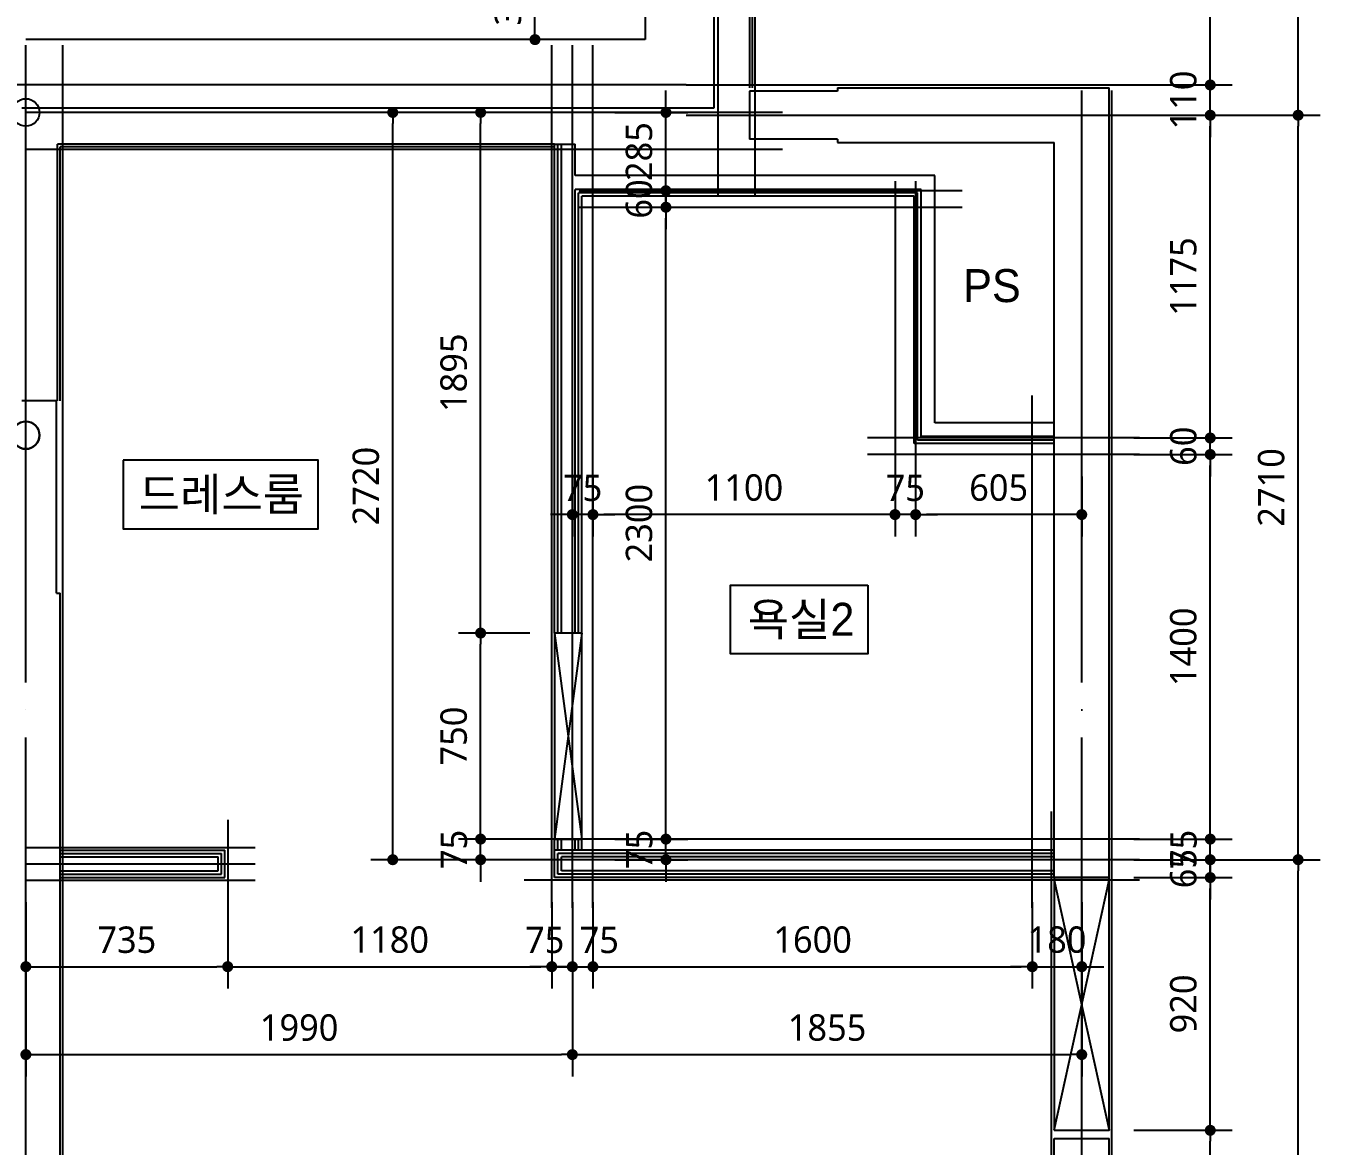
# Model space of a CAD drawing. Header units: millimetres. Extents: x 0 to 92204, y -190080 to 23760.
# Drawn here: x 10880 to 15593, y -15320 to -11242 of the extents above; entities that cross this region are included whole.
import ezdxf
from ezdxf.enums import TextEntityAlignment as Align
from ezdxf.xclip import XClip

# ---------------------------------------------------------------- set-up
doc = ezdxf.new("R2010")
doc.units = ezdxf.units.MM
doc.header["$LTSCALE"] = 100
doc.header["$XCLIPFRAME"] = 0
doc.linetypes.add('AUDIT_D_220706163347-0', pattern=[0])
doc.linetypes.add('CEN', pattern=[62, 60, -1, 0, -1])
doc.layers.get('defpoints').update_dxf_attribs({"color": 139})
for name, color, linetype in [('AA-XXXX-DIMS', 7, 'Continuous'), ('CEN_CON', 1, 'CEN'), ('CEN_WALL', 12, 'CEN'), ('CONC', 2, 'Continuous'), ('DIM', 7, 'AUDIT_D_220706163347-0'), ('MC', 135, 'Continuous'), ('ROM', 7, 'AUDIT_D_220706163347-0'), ('WAL_DRY', 7, 'Continuous'), ('실명', 3, 'AUDIT_D_220706163347-0'), ('실명박스', 7, 'AUDIT_D_220706163347-0'), ('창호-open', 4, 'Continuous')]:
    doc.layers.add(name, color=color, linetype=linetype)
doc.layers.add('AA-XXXX-MC', color=153, linetype='AUDIT_D_220706163347-0', plot=False)
doc.layers.add('Defpoint', color=135, linetype='Continuous', plot=False)
doc.styles.add('HAUD01', font='Dotum.ttf')
doc.styles.add('맑은 고딕', font='malgun.ttf')
doc.dimstyles.new('NDIM40-in', dxfattribs={"dimscale": 40, "dimtxt": 2.4, "dimasz": 1, "dimexe": 2, "dimexo": 2, "dimgap": 1.2, "dimtad": 1, "dimdec": 0, "dimrnd": 0.25, "dimzin": 0, "dimdsep": 46, "dimtxsty": '맑은 고딕', "dimblk": 'DOT', "dimcen": 5, "dimclrd": 256, "dimclre": 256, "dimclrt": 3, "dimadec": 0, "dimazin": 0, "dimtfac": 1, "dimtdec": 0, "dimtix": 1, "dimtmove": 2, "dimatfit": 1, "dimldrblk": 'DIMDOT', "dimfxl": 0, "dimtolj": 1, "dimtzin": 0, "dimarcsym": 0})

# ---------------------------------------------------------------- blocks, each defined once
blk = doc.blocks.new('U-76B(기본)', base_point=(218292.1, 9215.4))
at = {"layer": 'CEN_CON'}
for p, q in [((203612.1, 19750.4), (212132.1, 19750.4)), ((211887.1, 16995.4), (211887.1, 19750.4)), ((211877.1, 17345.4), (211877.1, 15695.4)), ((216802.1, 17230.4), (211582.1, 17230.4)), ((203612.1, 15905.4), (211967.1, 15905.4))]:
    blk.add_line(p, q, dxfattribs=at)
at = {"layer": 'CEN_WALL'}
for p, q in [((209152.1, 19750.4), (209152.1, 18915.4)), ((209167.1, 15695.4), (209167.1, 17935.4)), ((208992.1, 17760.4), (212132.1, 17760.4)), ((211602.1, 16340.4), (211602.1, 17735.4)), ((210702.1, 15695.4), (210702.1, 16685.4)), ((211637.1, 16510.4), (210542.1, 16510.4))]:
    blk.add_line(p, q, dxfattribs=at)
at = {"layer": 'CONC'}
for p, q in [((210837.1, 19638.4), (210837.1, 19765.4)), ((211902.1, 17245.4), (211902.1, 19765.4)), ((212152.1, 17495.4), (212152.1, 19750.4)), ((205602.1, 19625.4), (210137.1, 19625.4)), ((210137.1, 19638.4), (210837.1, 19638.4)), ((210137.1, 19638.4), (210137.1, 19625.4)), ((212467.1, 17495.4), (212152.1, 17495.4)), ((212327.1, 17245.4), (211902.1, 17245.4)), ((211790.1, 16795.4), (211790.1, 17115.4)), ((211964.1, 17115.4), (211790.1, 17115.4)), ((211964.1, 16795.4), (211964.1, 17115.4)), ((211777.1, 16795.4), (211777.1, 16005.4)), ((211790.1, 16795.4), (211777.1, 16795.4)), ((211977.1, 16795.4), (211964.1, 16795.4)), ((211977.1, 16795.4), (211977.1, 15805.4)), ((206327.1, 16005.4), (208152.1, 16005.4)), ((208152.1, 16005.4), (208152.1, 15805.4)), ((209102.1, 16005.4), (211777.1, 16005.4)), ((209102.1, 16005.4), (209102.1, 15805.4)), ((206327.1, 15805.4), (208152.1, 15805.4)), ((209102.1, 15805.4), (211977.1, 15805.4))]:
    blk.add_line(p, q, dxfattribs=at)
at = {"layer": 'Defpoint'}
blk.add_circle((211887.1, 19750.4), 50, dxfattribs=at)
at = {"layer": 'MC'}
for p, q in [((209092.1, 19750.4), (209092.1, 18915.4)), ((209212.1, 19750.4), (209212.1, 18915.4)), ((211752.1, 16995.4), (211752.1, 19750.4)), ((203612.1, 19615.4), (212132.1, 19615.4)), ((209312.1, 19015.4), (208992.1, 19015.4)), ((209092.1, 15695.4), (209092.1, 17935.4)), ((209242.1, 15695.4), (209242.1, 17935.4)), ((208992.1, 17835.4), (212132.1, 17835.4)), ((211542.1, 17735.4), (211542.1, 16340.4)), ((208992.1, 17685.4), (212132.1, 17685.4)), ((211987.1, 17345.4), (211987.1, 15695.4)), ((216792.1, 17095.4), (211582.1, 17095.4)), ((210642.1, 15695.4), (210642.1, 16685.4)), ((211637.1, 16585.4), (210542.1, 16585.4)), ((208992.1, 16085.4), (210857.1, 16085.4)), ((203612.1, 16015.4), (209342.1, 16015.4)), ((203612.1, 15795.4), (211967.1, 15795.4))]:
    blk.add_line(p, q, dxfattribs=at)
at = {"layer": 'WAL_DRY'}
for p, q in [((209102.1, 19625.4), (209102.1, 19025.4)), ((209114.6, 19625.4), (209114.6, 19037.9)), ((209127.1, 19625.4), (209127.1, 19050.4)), ((209177.1, 19625.4), (209177.1, 19050.4)), ((209189.6, 19625.4), (209189.6, 19037.9)), ((209202.1, 19625.4), (209202.1, 19025.4)), ((210837.1, 19635.4), (211772.1, 19635.4)), ((210837.1, 19625.4), (211762.1, 19625.4)), ((211762.1, 17825.4), (211762.1, 19625.4)), ((211772.1, 17825.4), (211772.1, 19635.4)), ((209127.1, 19050.4), (209177.1, 19050.4)), ((209102.1, 19025.4), (209202.1, 19025.4)), ((209114.6, 19037.9), (209189.6, 19037.9)), ((209102.1, 16005.4), (209102.1, 17825.4)), ((209102.1, 17825.4), (209202.1, 17825.4)), ((209202.1, 16005.4), (209202.1, 17825.4)), ((209202.1, 17825.4), (209242.1, 17825.4)), ((209992.1, 17825.4), (211772.1, 17825.4)), ((211772.1, 17825.4), (211772.1, 17750.4)), ((209114.6, 16005.4), (209114.6, 17812.9)), ((209114.6, 17812.9), (209189.6, 17812.9)), ((209127.1, 16005.4), (209127.1, 17800.4)), ((209127.1, 17800.4), (209177.1, 17800.4)), ((209177.1, 16005.4), (209177.1, 17800.4)), ((209189.6, 16005.4), (209189.6, 17812.9)), ((209202.1, 17812.9), (209242.1, 17812.9)), ((209202.1, 17800.4), (209242.1, 17800.4)), ((209992.1, 17812.9), (211772.1, 17812.9)), ((209992.1, 17800.4), (211772.1, 17800.4)), ((209202.1, 17750.4), (209242.1, 17750.4)), ((209202.1, 17737.9), (209242.1, 17737.9)), ((209202.1, 17725.4), (209242.1, 17725.4)), ((209992.1, 17750.4), (211607.1, 17750.4)), ((209992.1, 17737.9), (211594.6, 17737.9)), ((209992.1, 17725.4), (211582.1, 17725.4)), ((211582.1, 16515.4), (211582.1, 17725.4)), ((211594.6, 16502.9), (211594.6, 17737.9)), ((211607.1, 16490.4), (211607.1, 17750.4)), ((211657.1, 17750.4), (211772.1, 17750.4)), ((211657.1, 16440.4), (211657.1, 17750.4)), ((212457.1, 17115.4), (211977.1, 17115.4)), ((212467.1, 17105.4), (211977.1, 17105.4)), ((210682.1, 16515.4), (211582.1, 16515.4)), ((210682.1, 16005.4), (210682.1, 16515.4)), ((210694.6, 16502.9), (211594.6, 16502.9)), ((210694.6, 16005.4), (210694.6, 16502.9)), ((210707.1, 16490.4), (211607.1, 16490.4)), ((210707.1, 16005.4), (210707.1, 16490.4)), ((210757.1, 16440.4), (211657.1, 16440.4)), ((210757.1, 16005.4), (210757.1, 16440.4))]:
    blk.add_line(p, q, dxfattribs=at)
blk = doc.blocks.new('U-76A(기본)', base_point=(206307.1, 38575.4))
at = {"layer": 'Defpoint'}
blk.add_circle((206307.1, 45375.4), 50, dxfattribs=at)
blk = doc.blocks.new('CO-102-MF', base_point=(243441.5, -43595.4))
at = {"layer": 'Defpoint'}
blk.add_circle((277431.5, -46815.4), 50, dxfattribs=at)
blk = doc.blocks.new('_Dot')
at = {"color": 0, "linetype": 'ByBlock', "lineweight": -2}
blk.add_line((-0.5, 0), (-1, 0), dxfattribs=at)
at = {"color": 0, "linetype": 'ByBlock', "const_width": 0.5}
blk.add_lwpolyline([(-0.25, 0, 1), (0.25, 0, 1)], format="xyb", close=True, dxfattribs=at)
blk = doc.blocks.new('*D263')
at = {"layer": 'defpoints', "color": 0, "transparency": 16777216}
for p in [(10880, -14352.1), (11615, -14352.1), (11615, -14666.5)]:
    blk.add_point(p, dxfattribs=at)
at = {"layer": 'DIM', "lineweight": -2, "transparency": 16777216}
for p, q in [((10880, -14432.1), (10880, -14746.5)), ((11615, -14432.1), (11615, -14746.5)), ((10920, -14666.5), (11575, -14666.5))]:
    blk.add_line(p, q, dxfattribs=at)
at = {"layer": 'DIM', "lineweight": -2, "transparency": 16777216, "xscale": 40, "yscale": 40, "zscale": 40, "rotation": 180}
blk.add_blockref('_Dot', (10880, -14666.5), dxfattribs=at)
at = {"layer": 'DIM', "lineweight": -2, "transparency": 16777216, "xscale": 40, "yscale": 40, "zscale": 40}
blk.add_blockref('_Dot', (11615, -14666.5), dxfattribs=at)
at = {"layer": 'DIM', "color": 3, "transparency": 16777216, "insert": (11247.5, -14568.9), "char_height": 96, "attachment_point": 5, "style": '맑은 고딕'}
blk.add_mtext('\\A1;735', dxfattribs=at)
blk = doc.blocks.new('DIMDOT')
at = {"layer": 'AA-XXXX-DIMS'}
for p, q in [((0, -1.5), (0, 1.5)), ((-1.5, 0), (1.5, 0))]:
    blk.add_line(p, q, dxfattribs=at)
for radius in [0.5, 0.25]:
    blk.add_circle((0, 0), radius, dxfattribs=at)
blk = doc.blocks.new('*D264')
at = {"layer": 'defpoints', "color": 0, "transparency": 16777216}
for p in [(11615, -14352.1), (12795, -14352.1), (12795, -14666.5)]:
    blk.add_point(p, dxfattribs=at)
at = {"layer": 'DIM', "lineweight": -2, "transparency": 16777216}
for p, q in [((11615, -14432.1), (11615, -14746.5)), ((12795, -14432.1), (12795, -14746.5)), ((11655, -14666.5), (12755, -14666.5))]:
    blk.add_line(p, q, dxfattribs=at)
at = {"layer": 'DIM', "lineweight": -2, "transparency": 16777216, "xscale": 40, "yscale": 40, "zscale": 40, "rotation": 180}
blk.add_blockref('_Dot', (11615, -14666.5), dxfattribs=at)
at = {"layer": 'DIM', "lineweight": -2, "transparency": 16777216, "xscale": 40, "yscale": 40, "zscale": 40}
blk.add_blockref('_Dot', (12795, -14666.5), dxfattribs=at)
at = {"layer": 'DIM', "color": 3, "transparency": 16777216, "insert": (12205, -14568.6), "char_height": 96, "attachment_point": 5, "style": '맑은 고딕'}
blk.add_mtext('\\A1;1180', dxfattribs=at)
blk = doc.blocks.new('*D265')
at = {"layer": 'defpoints', "color": 0, "transparency": 16777216}
for p in [(12795, -14352.1), (12870, -14352.1), (12870, -14666.5)]:
    blk.add_point(p, dxfattribs=at)
at = {"layer": 'DIM', "lineweight": -2, "transparency": 16777216}
for p, q in [((12795, -14432.1), (12795, -14746.5)), ((12870, -14432.1), (12870, -14746.5)), ((12755, -14666.5), (12715, -14666.5)), ((12795, -14666.5), (12870, -14666.5)), ((12910, -14666.5), (12950, -14666.5))]:
    blk.add_line(p, q, dxfattribs=at)
at = {"layer": 'DIM', "lineweight": -2, "transparency": 16777216, "xscale": 40, "yscale": 40, "zscale": 40}
blk.add_blockref('_Dot', (12795, -14666.5), dxfattribs=at)
at = {"layer": 'DIM', "lineweight": -2, "transparency": 16777216, "xscale": 40, "yscale": 40, "zscale": 40, "rotation": 180}
blk.add_blockref('_Dot', (12870, -14666.5), dxfattribs=at)
at = {"layer": 'DIM', "color": 3, "transparency": 16777216, "insert": (12769.3, -14569.6), "char_height": 96, "attachment_point": 5, "style": '맑은 고딕'}
blk.add_mtext('\\A1;75', dxfattribs=at)
blk = doc.blocks.new('*D266')
at = {"layer": 'defpoints', "color": 0, "transparency": 16777216}
for p in [(12870, -14352.1), (12945, -14352.1), (12945, -14666.5)]:
    blk.add_point(p, dxfattribs=at)
at = {"layer": 'DIM', "lineweight": -2, "transparency": 16777216}
for p, q in [((12870, -14432.1), (12870, -14746.5)), ((12945, -14432.1), (12945, -14746.5)), ((12830, -14666.5), (12790, -14666.5)), ((12870, -14666.5), (12945, -14666.5)), ((12985, -14666.5), (13025, -14666.5))]:
    blk.add_line(p, q, dxfattribs=at)
at = {"layer": 'DIM', "lineweight": -2, "transparency": 16777216, "xscale": 40, "yscale": 40, "zscale": 40}
blk.add_blockref('_Dot', (12870, -14666.5), dxfattribs=at)
at = {"layer": 'DIM', "lineweight": -2, "transparency": 16777216, "xscale": 40, "yscale": 40, "zscale": 40, "rotation": 180}
blk.add_blockref('_Dot', (12945, -14666.5), dxfattribs=at)
at = {"layer": 'DIM', "color": 3, "transparency": 16777216, "insert": (12968.1, -14569.6), "char_height": 96, "attachment_point": 5, "style": '맑은 고딕'}
blk.add_mtext('\\A1;75', dxfattribs=at)
blk = doc.blocks.new('*D267')
at = {"layer": 'defpoints', "color": 0, "transparency": 16777216}
for p in [(12945, -14352.1), (14545, -14352.1), (14545, -14666.5)]:
    blk.add_point(p, dxfattribs=at)
at = {"layer": 'DIM', "lineweight": -2, "transparency": 16777216}
for p, q in [((12945, -14432.1), (12945, -14746.5)), ((14545, -14432.1), (14545, -14746.5)), ((12985, -14666.5), (14505, -14666.5))]:
    blk.add_line(p, q, dxfattribs=at)
at = {"layer": 'DIM', "lineweight": -2, "transparency": 16777216, "xscale": 40, "yscale": 40, "zscale": 40, "rotation": 180}
blk.add_blockref('_Dot', (12945, -14666.5), dxfattribs=at)
at = {"layer": 'DIM', "lineweight": -2, "transparency": 16777216, "xscale": 40, "yscale": 40, "zscale": 40}
blk.add_blockref('_Dot', (14545, -14666.5), dxfattribs=at)
at = {"layer": 'DIM', "color": 3, "transparency": 16777216, "insert": (13745, -14568.6), "char_height": 96, "attachment_point": 5, "style": '맑은 고딕'}
blk.add_mtext('\\A1;1600', dxfattribs=at)
blk = doc.blocks.new('*D268')
at = {"layer": 'defpoints', "color": 0, "transparency": 16777216}
for p in [(14545, -14352.1), (14725, -14352.1), (14725, -14666.5)]:
    blk.add_point(p, dxfattribs=at)
at = {"layer": 'DIM', "lineweight": -2, "transparency": 16777216}
for p, q in [((14545, -14432.1), (14545, -14746.5)), ((14725, -14432.1), (14725, -14746.5)), ((14505, -14666.5), (14465, -14666.5)), ((14545, -14666.5), (14725, -14666.5)), ((14765, -14666.5), (14805, -14666.5))]:
    blk.add_line(p, q, dxfattribs=at)
at = {"layer": 'DIM', "lineweight": -2, "transparency": 16777216, "xscale": 40, "yscale": 40, "zscale": 40}
blk.add_blockref('_Dot', (14545, -14666.5), dxfattribs=at)
at = {"layer": 'DIM', "lineweight": -2, "transparency": 16777216, "xscale": 40, "yscale": 40, "zscale": 40, "rotation": 180}
blk.add_blockref('_Dot', (14725, -14666.5), dxfattribs=at)
at = {"layer": 'DIM', "color": 3, "transparency": 16777216, "insert": (14635, -14568.6), "char_height": 96, "attachment_point": 5, "style": '맑은 고딕'}
blk.add_mtext('\\A1;180', dxfattribs=at)
blk = doc.blocks.new('*D269')
at = {"layer": 'defpoints', "color": 0, "transparency": 16777216}
for p in [(12870, -14352.1), (14725, -14352.1), (14725, -14986.5)]:
    blk.add_point(p, dxfattribs=at)
at = {"layer": 'DIM', "lineweight": -2, "transparency": 16777216}
for p, q in [((12870, -14432.1), (12870, -15066.5)), ((14725, -14432.1), (14725, -15066.5)), ((12910, -14986.5), (14685, -14986.5))]:
    blk.add_line(p, q, dxfattribs=at)
at = {"layer": 'DIM', "lineweight": -2, "transparency": 16777216, "xscale": 40, "yscale": 40, "zscale": 40, "rotation": 180}
blk.add_blockref('_Dot', (12870, -14986.5), dxfattribs=at)
at = {"layer": 'DIM', "lineweight": -2, "transparency": 16777216, "xscale": 40, "yscale": 40, "zscale": 40}
blk.add_blockref('_Dot', (14725, -14986.5), dxfattribs=at)
at = {"layer": 'DIM', "color": 3, "transparency": 16777216, "insert": (13797.5, -14888.6), "char_height": 96, "attachment_point": 5, "style": '맑은 고딕'}
blk.add_mtext('\\A1;1855', dxfattribs=at)
blk = doc.blocks.new('*D270')
at = {"layer": 'defpoints', "color": 0, "transparency": 16777216}
for p in [(10880, -14352.1), (12870, -14352.1), (12870, -14986.5)]:
    blk.add_point(p, dxfattribs=at)
at = {"layer": 'DIM', "lineweight": -2, "transparency": 16777216}
for p, q in [((10880, -14432.1), (10880, -15066.5)), ((12870, -14432.1), (12870, -15066.5)), ((10920, -14986.5), (12830, -14986.5))]:
    blk.add_line(p, q, dxfattribs=at)
at = {"layer": 'DIM', "lineweight": -2, "transparency": 16777216, "xscale": 40, "yscale": 40, "zscale": 40, "rotation": 180}
blk.add_blockref('_Dot', (10880, -14986.5), dxfattribs=at)
at = {"layer": 'DIM', "lineweight": -2, "transparency": 16777216, "xscale": 40, "yscale": 40, "zscale": 40}
blk.add_blockref('_Dot', (12870, -14986.5), dxfattribs=at)
at = {"layer": 'DIM', "color": 3, "transparency": 16777216, "insert": (11875, -14888.6), "char_height": 96, "attachment_point": 5, "style": '맑은 고딕'}
blk.add_mtext('\\A1;1990', dxfattribs=at)
blk = doc.blocks.new('*D271')
at = {"layer": 'defpoints', "color": 0, "transparency": 16777216}
for p in [(12536, -14202.1), (12795, -14202.1), (12795, -14277.1)]:
    blk.add_point(p, dxfattribs=at)
at = {"layer": 'DIM', "lineweight": -2, "transparency": 16777216}
for p, q in [((12536, -14162.1), (12536, -14122.1)), ((12715, -14202.1), (12456, -14202.1)), ((12536, -14277.1), (12536, -14202.1)), ((12715, -14277.1), (12456, -14277.1)), ((12536, -14317.1), (12536, -14357.1))]:
    blk.add_line(p, q, dxfattribs=at)
at = {"layer": 'DIM', "lineweight": -2, "transparency": 16777216, "xscale": 40, "yscale": 40, "zscale": 40}
for p, rotation in [((12536, -14202.1), 270), ((12536, -14277.1), 90)]:
    blk.add_blockref('_Dot', p, dxfattribs=dict(at, rotation=rotation))
at = {"layer": 'DIM', "color": 3, "transparency": 16777216, "insert": (12439.2, -14239.6), "char_height": 96, "attachment_point": 5, "rotation": 90, "style": '맑은 고딕'}
blk.add_mtext('\\A1;75', dxfattribs=at)
blk = doc.blocks.new('*D272')
at = {"layer": 'defpoints', "color": 0, "transparency": 16777216}
for p in [(12536, -13452.1), (12795, -13452.1), (12795, -14202.1)]:
    blk.add_point(p, dxfattribs=at)
at = {"layer": 'DIM', "lineweight": -2, "transparency": 16777216}
for p, q in [((12715, -13452.1), (12456, -13452.1)), ((12536, -14162.1), (12536, -13492.1)), ((12715, -14202.1), (12456, -14202.1))]:
    blk.add_line(p, q, dxfattribs=at)
at = {"layer": 'DIM', "lineweight": -2, "transparency": 16777216, "xscale": 40, "yscale": 40, "zscale": 40}
for p, rotation in [((12536, -13452.1), 90), ((12536, -14202.1), 270)]:
    blk.add_blockref('_Dot', p, dxfattribs=dict(at, rotation=rotation))
at = {"layer": 'DIM', "color": 3, "transparency": 16777216, "insert": (12438.4, -13827.1), "char_height": 96, "attachment_point": 5, "rotation": 90, "style": '맑은 고딕'}
blk.add_mtext('\\A1;750', dxfattribs=at)
blk = doc.blocks.new('*D273')
at = {"layer": 'defpoints', "color": 0, "transparency": 16777216}
for p in [(12536, -11557.1), (12795, -11557.1), (12795, -13452.1)]:
    blk.add_point(p, dxfattribs=at)
at = {"layer": 'DIM', "lineweight": -2, "transparency": 16777216}
for p, q in [((12715, -11557.1), (12456, -11557.1)), ((12536, -13412.1), (12536, -11597.1)), ((12715, -13452.1), (12456, -13452.1))]:
    blk.add_line(p, q, dxfattribs=at)
at = {"layer": 'DIM', "lineweight": -2, "transparency": 16777216, "xscale": 40, "yscale": 40, "zscale": 40}
for p, rotation in [((12536, -11557.1), 90), ((12536, -13452.1), 270)]:
    blk.add_blockref('_Dot', p, dxfattribs=dict(at, rotation=rotation))
at = {"layer": 'DIM', "color": 3, "transparency": 16777216, "insert": (12438.1, -12504.6), "char_height": 96, "attachment_point": 5, "rotation": 90, "style": '맑은 고딕'}
blk.add_mtext('\\A1;1895', dxfattribs=at)
blk = doc.blocks.new('*D274')
at = {"layer": 'defpoints', "color": 0, "transparency": 16777216}
for p in [(12216, -11557.1), (12795, -11557.1), (12795, -14277.1)]:
    blk.add_point(p, dxfattribs=at)
at = {"layer": 'DIM', "lineweight": -2, "transparency": 16777216}
for p, q in [((12715, -11557.1), (12136, -11557.1)), ((12216, -14237.1), (12216, -11597.1)), ((12715, -14277.1), (12136, -14277.1))]:
    blk.add_line(p, q, dxfattribs=at)
at = {"layer": 'DIM', "lineweight": -2, "transparency": 16777216, "xscale": 40, "yscale": 40, "zscale": 40}
for p, rotation in [((12216, -11557.1), 90), ((12216, -14277.1), 270)]:
    blk.add_blockref('_Dot', p, dxfattribs=dict(at, rotation=rotation))
at = {"layer": 'DIM', "color": 3, "transparency": 16777216, "insert": (12118.4, -12917.1), "char_height": 96, "attachment_point": 5, "rotation": 90, "style": '맑은 고딕'}
blk.add_mtext('\\A1;2720', dxfattribs=at)
blk = doc.blocks.new('*D275')
at = {"layer": 'defpoints', "color": 0, "transparency": 16777216}
for p in [(12945, -14202.1), (13210.8, -14202.1), (12945, -14277.1)]:
    blk.add_point(p, dxfattribs=at)
at = {"layer": 'DIM', "lineweight": -2, "transparency": 16777216}
for p, q in [((13210.8, -14162.1), (13210.8, -14122.1)), ((13025, -14202.1), (13290.8, -14202.1)), ((13210.8, -14277.1), (13210.8, -14202.1)), ((13025, -14277.1), (13290.8, -14277.1)), ((13210.8, -14317.1), (13210.8, -14357.1))]:
    blk.add_line(p, q, dxfattribs=at)
at = {"layer": 'DIM', "lineweight": -2, "transparency": 16777216, "xscale": 40, "yscale": 40, "zscale": 40}
for p, rotation in [((13210.8, -14202.1), 270), ((13210.8, -14277.1), 90)]:
    blk.add_blockref('_Dot', p, dxfattribs=dict(at, rotation=rotation))
at = {"layer": 'DIM', "color": 3, "transparency": 16777216, "insert": (13114, -14239.6), "char_height": 96, "attachment_point": 5, "rotation": 90, "style": '맑은 고딕'}
blk.add_mtext('\\A1;75', dxfattribs=at)
blk = doc.blocks.new('*D276')
at = {"layer": 'defpoints', "color": 0, "transparency": 16777216}
for p in [(12945, -11902.1), (13210.8, -11902.1), (12945, -14202.1)]:
    blk.add_point(p, dxfattribs=at)
at = {"layer": 'DIM', "lineweight": -2, "transparency": 16777216}
for p, q in [((13025, -11902.1), (13290.8, -11902.1)), ((13210.8, -14162.1), (13210.8, -11942.1)), ((13025, -14202.1), (13290.8, -14202.1))]:
    blk.add_line(p, q, dxfattribs=at)
at = {"layer": 'DIM', "lineweight": -2, "transparency": 16777216, "xscale": 40, "yscale": 40, "zscale": 40}
for p, rotation in [((13210.8, -11902.1), 90), ((13210.8, -14202.1), 270)]:
    blk.add_blockref('_Dot', p, dxfattribs=dict(at, rotation=rotation))
at = {"layer": 'DIM', "color": 3, "transparency": 16777216, "insert": (13113.2, -13052.1), "char_height": 96, "attachment_point": 5, "rotation": 90, "style": '맑은 고딕'}
blk.add_mtext('\\A1;2300', dxfattribs=at)
blk = doc.blocks.new('*D277')
at = {"layer": 'defpoints', "color": 0, "transparency": 16777216}
for p in [(12945, -11842.1), (13210.8, -11842.1), (12945, -11902.1)]:
    blk.add_point(p, dxfattribs=at)
at = {"layer": 'DIM', "lineweight": -2, "transparency": 16777216}
for p, q in [((13210.8, -11802.1), (13210.8, -11762.1)), ((13025, -11842.1), (13290.8, -11842.1)), ((13210.8, -11902.1), (13210.8, -11842.1)), ((13025, -11902.1), (13290.8, -11902.1)), ((13210.8, -11942.1), (13210.8, -11982.1))]:
    blk.add_line(p, q, dxfattribs=at)
at = {"layer": 'DIM', "lineweight": -2, "transparency": 16777216, "xscale": 40, "yscale": 40, "zscale": 40}
for p, rotation in [((13210.8, -11842.1), 270), ((13210.8, -11902.1), 90)]:
    blk.add_blockref('_Dot', p, dxfattribs=dict(at, rotation=rotation))
at = {"layer": 'DIM', "color": 3, "transparency": 16777216, "insert": (13113.2, -11872.1), "char_height": 96, "attachment_point": 5, "rotation": 90, "style": '맑은 고딕'}
blk.add_mtext('\\A1;60', dxfattribs=at)
blk = doc.blocks.new('*D278')
at = {"layer": 'defpoints', "color": 0, "transparency": 16777216}
for p in [(12945, -11557.1), (13210.8, -11557.1), (12945, -11842.1)]:
    blk.add_point(p, dxfattribs=at)
at = {"layer": 'DIM', "lineweight": -2, "transparency": 16777216}
for p, q in [((13210.8, -11517.1), (13210.8, -11477.1)), ((13025, -11557.1), (13290.8, -11557.1)), ((13210.8, -11842.1), (13210.8, -11557.1)), ((13025, -11842.1), (13290.8, -11842.1)), ((13210.8, -11882.1), (13210.8, -11922.1))]:
    blk.add_line(p, q, dxfattribs=at)
at = {"layer": 'DIM', "lineweight": -2, "transparency": 16777216, "xscale": 40, "yscale": 40, "zscale": 40}
for p, rotation in [((13210.8, -11557.1), 270), ((13210.8, -11842.1), 90)]:
    blk.add_blockref('_Dot', p, dxfattribs=dict(at, rotation=rotation))
at = {"layer": 'DIM', "color": 3, "transparency": 16777216, "insert": (13113.2, -11699.6), "char_height": 96, "attachment_point": 5, "rotation": 90, "style": '맑은 고딕'}
blk.add_mtext('\\A1;285', dxfattribs=at)
blk = doc.blocks.new('*D279')
at = {"layer": 'defpoints', "color": 0, "transparency": 16777216}
for p in [(14835, -15262.1), (15193, -15262.1), (14835, -17582.1)]:
    blk.add_point(p, dxfattribs=at)
at = {"layer": 'DIM', "lineweight": -2, "transparency": 16777216}
for p, q in [((14915, -15262.1), (15273, -15262.1)), ((15193, -17542.1), (15193, -15302.1)), ((14915, -17582.1), (15273, -17582.1))]:
    blk.add_line(p, q, dxfattribs=at)
at = {"layer": 'DIM', "lineweight": -2, "transparency": 16777216, "xscale": 40, "yscale": 40, "zscale": 40}
for p, rotation in [((15193, -15262.1), 90), ((15193, -17582.1), 270)]:
    blk.add_blockref('_Dot', p, dxfattribs=dict(at, rotation=rotation))
at = {"layer": 'DIM', "color": 3, "transparency": 16777216, "insert": (15095.4, -16422.1), "char_height": 96, "attachment_point": 5, "rotation": 90, "style": '맑은 고딕'}
blk.add_mtext('\\A1;2320', dxfattribs=at)
blk = doc.blocks.new('*D280')
at = {"layer": 'defpoints', "color": 0, "transparency": 16777216}
for p in [(14835, -14342.1), (15193, -14342.1), (14835, -15262.1)]:
    blk.add_point(p, dxfattribs=at)
at = {"layer": 'DIM', "lineweight": -2, "transparency": 16777216}
for p, q in [((14915, -14342.1), (15273, -14342.1)), ((15193, -15222.1), (15193, -14382.1)), ((14915, -15262.1), (15273, -15262.1))]:
    blk.add_line(p, q, dxfattribs=at)
at = {"layer": 'DIM', "lineweight": -2, "transparency": 16777216, "xscale": 40, "yscale": 40, "zscale": 40}
for p, rotation in [((15193, -14342.1), 90), ((15193, -15262.1), 270)]:
    blk.add_blockref('_Dot', p, dxfattribs=dict(at, rotation=rotation))
at = {"layer": 'DIM', "color": 3, "transparency": 16777216, "insert": (15095.4, -14802.1), "char_height": 96, "attachment_point": 5, "rotation": 90, "style": '맑은 고딕'}
blk.add_mtext('\\A1;920', dxfattribs=at)
blk = doc.blocks.new('*D281')
at = {"layer": 'defpoints', "color": 0, "transparency": 16777216}
for p in [(14835, -14277.1), (15193, -14277.1), (14835, -14342.1)]:
    blk.add_point(p, dxfattribs=at)
at = {"layer": 'DIM', "lineweight": -2, "transparency": 16777216}
for p, q in [((15193, -14237.1), (15193, -14197.1)), ((14915, -14277.1), (15273, -14277.1)), ((15193, -14342.1), (15193, -14277.1)), ((14915, -14342.1), (15273, -14342.1)), ((15193, -14382.1), (15193, -14422.1))]:
    blk.add_line(p, q, dxfattribs=at)
at = {"layer": 'DIM', "lineweight": -2, "transparency": 16777216, "xscale": 40, "yscale": 40, "zscale": 40}
for p, rotation in [((15193, -14277.1), 270), ((15193, -14342.1), 90)]:
    blk.add_blockref('_Dot', p, dxfattribs=dict(at, rotation=rotation))
at = {"layer": 'DIM', "color": 3, "transparency": 16777216, "insert": (15095.4, -14309.6), "char_height": 96, "attachment_point": 5, "rotation": 90, "style": '맑은 고딕'}
blk.add_mtext('\\A1;65', dxfattribs=at)
blk = doc.blocks.new('*D282')
at = {"layer": 'defpoints', "color": 0, "transparency": 16777216}
for p in [(14835, -14202.1), (15193, -14202.1), (14835, -14277.1)]:
    blk.add_point(p, dxfattribs=at)
at = {"layer": 'DIM', "lineweight": -2, "transparency": 16777216}
for p, q in [((15193, -14162.1), (15193, -14122.1)), ((14915, -14202.1), (15273, -14202.1)), ((15193, -14277.1), (15193, -14202.1)), ((14915, -14277.1), (15273, -14277.1)), ((15193, -14317.1), (15193, -14357.1))]:
    blk.add_line(p, q, dxfattribs=at)
at = {"layer": 'DIM', "lineweight": -2, "transparency": 16777216, "xscale": 40, "yscale": 40, "zscale": 40}
for p, rotation in [((15193, -14202.1), 270), ((15193, -14277.1), 90)]:
    blk.add_blockref('_Dot', p, dxfattribs=dict(at, rotation=rotation))
at = {"layer": 'DIM', "color": 3, "transparency": 16777216, "insert": (15096.2, -14239.6), "char_height": 96, "attachment_point": 5, "rotation": 90, "style": '맑은 고딕'}
blk.add_mtext('\\A1;75', dxfattribs=at)
blk = doc.blocks.new('*D283')
at = {"layer": 'defpoints', "color": 0, "transparency": 16777216}
for p in [(14835, -12802.1), (15193, -12802.1), (14835, -14202.1)]:
    blk.add_point(p, dxfattribs=at)
at = {"layer": 'DIM', "lineweight": -2, "transparency": 16777216}
for p, q in [((14915, -12802.1), (15273, -12802.1)), ((15193, -14162.1), (15193, -12842.1)), ((14915, -14202.1), (15273, -14202.1))]:
    blk.add_line(p, q, dxfattribs=at)
at = {"layer": 'DIM', "lineweight": -2, "transparency": 16777216, "xscale": 40, "yscale": 40, "zscale": 40}
for p, rotation in [((15193, -12802.1), 90), ((15193, -14202.1), 270)]:
    blk.add_blockref('_Dot', p, dxfattribs=dict(at, rotation=rotation))
at = {"layer": 'DIM', "color": 3, "transparency": 16777216, "insert": (15095.2, -13502.1), "char_height": 96, "attachment_point": 5, "rotation": 90, "style": '맑은 고딕'}
blk.add_mtext('\\A1;1400', dxfattribs=at)
blk = doc.blocks.new('*D284')
at = {"layer": 'defpoints', "color": 0, "transparency": 16777216}
for p in [(14835, -12742.1), (15193, -12742.1), (14835, -12802.1)]:
    blk.add_point(p, dxfattribs=at)
at = {"layer": 'DIM', "lineweight": -2, "transparency": 16777216}
for p, q in [((15193, -12702.1), (15193, -12662.1)), ((14915, -12742.1), (15273, -12742.1)), ((15193, -12802.1), (15193, -12742.1)), ((14915, -12802.1), (15273, -12802.1)), ((15193, -12842.1), (15193, -12882.1))]:
    blk.add_line(p, q, dxfattribs=at)
at = {"layer": 'DIM', "lineweight": -2, "transparency": 16777216, "xscale": 40, "yscale": 40, "zscale": 40}
for p, rotation in [((15193, -12742.1), 270), ((15193, -12802.1), 90)]:
    blk.add_blockref('_Dot', p, dxfattribs=dict(at, rotation=rotation))
at = {"layer": 'DIM', "color": 3, "transparency": 16777216, "insert": (15095.4, -12772.1), "char_height": 96, "attachment_point": 5, "rotation": 90, "style": '맑은 고딕'}
blk.add_mtext('\\A1;60', dxfattribs=at)
blk = doc.blocks.new('*D285')
at = {"layer": 'defpoints', "color": 0, "transparency": 16777216}
for p in [(14835, -11567.1), (15193, -11567.1), (14835, -12742.1)]:
    blk.add_point(p, dxfattribs=at)
at = {"layer": 'DIM', "lineweight": -2, "transparency": 16777216}
for p, q in [((14915, -11567.1), (15273, -11567.1)), ((15193, -12702.1), (15193, -11607.1)), ((14915, -12742.1), (15273, -12742.1))]:
    blk.add_line(p, q, dxfattribs=at)
at = {"layer": 'DIM', "lineweight": -2, "transparency": 16777216, "xscale": 40, "yscale": 40, "zscale": 40}
for p, rotation in [((15193, -11567.1), 90), ((15193, -12742.1), 270)]:
    blk.add_blockref('_Dot', p, dxfattribs=dict(at, rotation=rotation))
at = {"layer": 'DIM', "color": 3, "transparency": 16777216, "insert": (15095.2, -12154.6), "char_height": 96, "attachment_point": 5, "rotation": 90, "style": '맑은 고딕'}
blk.add_mtext('\\A1;1175', dxfattribs=at)
blk = doc.blocks.new('*D286')
at = {"layer": 'defpoints', "color": 0, "transparency": 16777216}
for p in [(14835, -11457.1), (15193, -11457.1), (14835, -11567.1)]:
    blk.add_point(p, dxfattribs=at)
at = {"layer": 'DIM', "lineweight": -2, "transparency": 16777216}
for p, q in [((15193, -11417.1), (15193, -11377.1)), ((14915, -11457.1), (15273, -11457.1)), ((15193, -11567.1), (15193, -11457.1)), ((14915, -11567.1), (15273, -11567.1)), ((15193, -11607.1), (15193, -11647.1))]:
    blk.add_line(p, q, dxfattribs=at)
at = {"layer": 'DIM', "lineweight": -2, "transparency": 16777216, "xscale": 40, "yscale": 40, "zscale": 40}
for p, rotation in [((15193, -11457.1), 270), ((15193, -11567.1), 90)]:
    blk.add_blockref('_Dot', p, dxfattribs=dict(at, rotation=rotation))
at = {"layer": 'DIM', "color": 3, "transparency": 16777216, "insert": (15095.2, -11512.1), "char_height": 96, "attachment_point": 5, "rotation": 90, "style": '맑은 고딕'}
blk.add_mtext('\\A1;110', dxfattribs=at)
blk = doc.blocks.new('*D287')
at = {"layer": 'defpoints', "color": 0, "transparency": 16777216}
for p in [(14835, -9457.1), (15193, -9457.1), (14835, -11457.1)]:
    blk.add_point(p, dxfattribs=at)
at = {"layer": 'DIM', "lineweight": -2, "transparency": 16777216}
for p, q in [((14915, -9457.1), (15273, -9457.1)), ((15193, -11417.1), (15193, -9497.1)), ((14915, -11457.1), (15273, -11457.1))]:
    blk.add_line(p, q, dxfattribs=at)
at = {"layer": 'DIM', "lineweight": -2, "transparency": 16777216, "xscale": 40, "yscale": 40, "zscale": 40}
for p, rotation in [((15193, -9457.1), 90), ((15193, -11457.1), 270)]:
    blk.add_blockref('_Dot', p, dxfattribs=dict(at, rotation=rotation))
at = {"layer": 'DIM', "color": 3, "transparency": 16777216, "insert": (15095.4, -10457.1), "char_height": 96, "attachment_point": 5, "rotation": 90, "style": '맑은 고딕'}
blk.add_mtext('\\A1;2000', dxfattribs=at)
blk = doc.blocks.new('*D293')
at = {"layer": 'defpoints', "color": 0, "transparency": 16777216}
for p in [(14835, -14277.1), (15513, -14277.1), (14835, -17582.1)]:
    blk.add_point(p, dxfattribs=at)
at = {"layer": 'DIM', "lineweight": -2, "transparency": 16777216}
for p, q in [((14915, -14277.1), (15593, -14277.1)), ((15513, -17542.1), (15513, -14317.1)), ((14915, -17582.1), (15593, -17582.1))]:
    blk.add_line(p, q, dxfattribs=at)
at = {"layer": 'DIM', "lineweight": -2, "transparency": 16777216, "xscale": 40, "yscale": 40, "zscale": 40}
for p, rotation in [((15513, -14277.1), 90), ((15513, -17582.1), 270)]:
    blk.add_blockref('_Dot', p, dxfattribs=dict(at, rotation=rotation))
at = {"layer": 'DIM', "color": 3, "transparency": 16777216, "insert": (15415.4, -15929.6), "char_height": 96, "attachment_point": 5, "rotation": 90, "style": '맑은 고딕'}
blk.add_mtext('\\A1;3305', dxfattribs=at)
blk = doc.blocks.new('*D294')
at = {"layer": 'defpoints', "color": 0, "transparency": 16777216}
for p in [(14835, -11567.1), (15513, -11567.1), (14835, -14277.1)]:
    blk.add_point(p, dxfattribs=at)
at = {"layer": 'DIM', "lineweight": -2, "transparency": 16777216}
for p, q in [((14915, -11567.1), (15593, -11567.1)), ((15513, -14237.1), (15513, -11607.1)), ((14915, -14277.1), (15593, -14277.1))]:
    blk.add_line(p, q, dxfattribs=at)
at = {"layer": 'DIM', "lineweight": -2, "transparency": 16777216, "xscale": 40, "yscale": 40, "zscale": 40}
for p, rotation in [((15513, -11567.1), 90), ((15513, -14277.1), 270)]:
    blk.add_blockref('_Dot', p, dxfattribs=dict(at, rotation=rotation))
at = {"layer": 'DIM', "color": 3, "transparency": 16777216, "insert": (15415.2, -12922.1), "char_height": 96, "attachment_point": 5, "rotation": 90, "style": '맑은 고딕'}
blk.add_mtext('\\A1;2710', dxfattribs=at)
blk = doc.blocks.new('*D295')
at = {"layer": 'defpoints', "color": 0, "transparency": 16777216}
for p in [(14835, -9397.1), (15513, -9397.1), (14835, -11567.1)]:
    blk.add_point(p, dxfattribs=at)
at = {"layer": 'DIM', "lineweight": -2, "transparency": 16777216}
for p, q in [((14915, -9397.1), (15593, -9397.1)), ((15513, -11527.1), (15513, -9437.1)), ((14915, -11567.1), (15593, -11567.1))]:
    blk.add_line(p, q, dxfattribs=at)
at = {"layer": 'DIM', "lineweight": -2, "transparency": 16777216, "xscale": 40, "yscale": 40, "zscale": 40}
for p, rotation in [((15513, -9397.1), 90), ((15513, -11567.1), 270)]:
    blk.add_blockref('_Dot', p, dxfattribs=dict(at, rotation=rotation))
at = {"layer": 'DIM', "color": 3, "transparency": 16777216, "insert": (15415.2, -10482.1), "char_height": 96, "attachment_point": 5, "rotation": 90, "style": '맑은 고딕'}
blk.add_mtext('\\A1;2170', dxfattribs=at)
blk = doc.blocks.new('*D297')
at = {"layer": 'defpoints', "color": 0, "transparency": 16777216}
for p in [(12734, -10975.8), (13135, -10975.8), (13135, -11292.1)]:
    blk.add_point(p, dxfattribs=at)
at = {"layer": 'DIM', "lineweight": -2, "transparency": 16777216}
for p, q in [((13055, -10975.8), (12654, -10975.8)), ((12734, -11252.1), (12734, -11015.8)), ((13055, -11292.1), (12654, -11292.1))]:
    blk.add_line(p, q, dxfattribs=at)
at = {"layer": 'DIM', "lineweight": -2, "transparency": 16777216, "xscale": 40, "yscale": 40, "zscale": 40}
for p, rotation in [((12734, -10975.8), 90), ((12734, -11292.1), 270)]:
    blk.add_blockref('_Dot', p, dxfattribs=dict(at, rotation=rotation))
at = {"layer": 'DIM', "color": 3, "transparency": 16777216, "insert": (12636.1, -11133.9), "char_height": 96, "attachment_point": 5, "rotation": 90, "style": '맑은 고딕'}
blk.add_mtext('\\A1;316', dxfattribs=at)
blk = doc.blocks.new('*D300')
at = {"layer": 'defpoints', "color": 0, "transparency": 16777216}
for p in [(14120, -12802.1), (14725, -12802.1), (14120, -13020.9)]:
    blk.add_point(p, dxfattribs=at)
at = {"layer": 'DIM', "lineweight": -2, "transparency": 16777216}
for p, q in [((14120, -12882.1), (14120, -13100.9)), ((14725, -12882.1), (14725, -13100.9)), ((14685, -13020.9), (14160, -13020.9))]:
    blk.add_line(p, q, dxfattribs=at)
at = {"layer": 'DIM', "lineweight": -2, "transparency": 16777216, "xscale": 40, "yscale": 40, "zscale": 40, "rotation": 180}
blk.add_blockref('_Dot', (14120, -13020.9), dxfattribs=at)
at = {"layer": 'DIM', "lineweight": -2, "transparency": 16777216, "xscale": 40, "yscale": 40, "zscale": 40}
blk.add_blockref('_Dot', (14725, -13020.9), dxfattribs=at)
at = {"layer": 'DIM', "color": 3, "transparency": 16777216, "insert": (14422.5, -12923.3), "char_height": 96, "attachment_point": 5, "style": '맑은 고딕'}
blk.add_mtext('\\A1;605', dxfattribs=at)
blk = doc.blocks.new('*D301')
at = {"layer": 'defpoints', "color": 0, "transparency": 16777216}
for p in [(14045, -12802.1), (14120, -12802.1), (14045, -13020.9)]:
    blk.add_point(p, dxfattribs=at)
at = {"layer": 'DIM', "lineweight": -2, "transparency": 16777216}
for p, q in [((14045, -12882.1), (14045, -13100.9)), ((14120, -12882.1), (14120, -13100.9)), ((14005, -13020.9), (13965, -13020.9)), ((14120, -13020.9), (14045, -13020.9)), ((14160, -13020.9), (14200, -13020.9))]:
    blk.add_line(p, q, dxfattribs=at)
at = {"layer": 'DIM', "lineweight": -2, "transparency": 16777216, "xscale": 40, "yscale": 40, "zscale": 40}
blk.add_blockref('_Dot', (14045, -13020.9), dxfattribs=at)
at = {"layer": 'DIM', "lineweight": -2, "transparency": 16777216, "xscale": 40, "yscale": 40, "zscale": 40, "rotation": 180}
blk.add_blockref('_Dot', (14120, -13020.9), dxfattribs=at)
at = {"layer": 'DIM', "color": 3, "transparency": 16777216, "insert": (14082.5, -12924.1), "char_height": 96, "attachment_point": 5, "style": '맑은 고딕'}
blk.add_mtext('\\A1;75', dxfattribs=at)
blk = doc.blocks.new('*D302')
at = {"layer": 'defpoints', "color": 0, "transparency": 16777216}
for p in [(12945, -12802.1), (14045, -12802.1), (12945, -13020.9)]:
    blk.add_point(p, dxfattribs=at)
at = {"layer": 'DIM', "lineweight": -2, "transparency": 16777216}
for p, q in [((12945, -12882.1), (12945, -13100.9)), ((14045, -12882.1), (14045, -13100.9)), ((14005, -13020.9), (12985, -13020.9))]:
    blk.add_line(p, q, dxfattribs=at)
at = {"layer": 'DIM', "lineweight": -2, "transparency": 16777216, "xscale": 40, "yscale": 40, "zscale": 40, "rotation": 180}
blk.add_blockref('_Dot', (12945, -13020.9), dxfattribs=at)
at = {"layer": 'DIM', "lineweight": -2, "transparency": 16777216, "xscale": 40, "yscale": 40, "zscale": 40}
blk.add_blockref('_Dot', (14045, -13020.9), dxfattribs=at)
at = {"layer": 'DIM', "color": 3, "transparency": 16777216, "insert": (13495, -12923), "char_height": 96, "attachment_point": 5, "style": '맑은 고딕'}
blk.add_mtext('\\A1;1100', dxfattribs=at)
blk = doc.blocks.new('*D303')
at = {"layer": 'defpoints', "color": 0, "transparency": 16777216}
for p in [(12870, -12802.1), (12945, -12802.1), (12870, -13020.9)]:
    blk.add_point(p, dxfattribs=at)
at = {"layer": 'DIM', "lineweight": -2, "transparency": 16777216}
for p, q in [((12870, -12882.1), (12870, -13100.9)), ((12945, -12882.1), (12945, -13100.9)), ((12830, -13020.9), (12790, -13020.9)), ((12945, -13020.9), (12870, -13020.9)), ((12985, -13020.9), (13025, -13020.9))]:
    blk.add_line(p, q, dxfattribs=at)
at = {"layer": 'DIM', "lineweight": -2, "transparency": 16777216, "xscale": 40, "yscale": 40, "zscale": 40}
blk.add_blockref('_Dot', (12870, -13020.9), dxfattribs=at)
at = {"layer": 'DIM', "lineweight": -2, "transparency": 16777216, "xscale": 40, "yscale": 40, "zscale": 40, "rotation": 180}
blk.add_blockref('_Dot', (12945, -13020.9), dxfattribs=at)
at = {"layer": 'DIM', "color": 3, "transparency": 16777216, "insert": (12907.5, -12924.1), "char_height": 96, "attachment_point": 5, "style": '맑은 고딕'}
blk.add_mtext('\\A1;75', dxfattribs=at)

msp = doc.modelspace()

# ---------------------------------------------------------------- linework, layer by layer
at = {"layer": 'AA-XXXX-MC'}
msp.add_line((13285, -11457.1), (9474.9, -11457.1), dxfattribs=at)
at = {"layer": '실명박스'}
for points in [[(11233.7, -12822.3), (11233.7, -13072.3), (11944.9, -13072.3), (11944.9, -12822.3)], [(13946.1, -13277.4), (13946.1, -13527.4), (13446.1, -13527.4), (13446.1, -13277.4)]]:
    msp.add_lwpolyline(points, close=True, dxfattribs=at)
at = {"layer": '창호-open'}
for p, q in [((12905, -13452.1), (12805, -14202.1)), ((12805, -13452.1), (12905, -14202.1)), ((14625, -15262.1), (14825, -14352.1)), ((14625, -14352.1), (14825, -15262.1))]:
    msp.add_line(p, q, dxfattribs=at)
for points in [[(12805, -14202.1), (12905, -14202.1), (12905, -13452.1), (12805, -13452.1)], [(14625, -15262.1), (14825, -15262.1), (14825, -14342.1), (14625, -14342.1)]]:
    msp.add_lwpolyline(points, close=True, dxfattribs=at)

# ---------------------------------------------------------------- block references
ref = msp.add_blockref('CO-102-MF', (-23110, -9512.1))
XClip(ref).set_block_clipping_path([(276026.3244564179, -53915.4314149194), (288266.4609298812, -37588.839131526)])
at = {"rotation": 90}
msp.add_blockref('U-76B(기본)', (21415, -5152.1), dxfattribs=at)
ref = msp.add_blockref('U-76A(기본)', (10880, -19532.1), dxfattribs=dict(xscale=-1))
XClip(ref).set_block_clipping_path([(195472.1148688775, 38275.3918016901), (207712.2513423408, 54601.9840850835)])

# ---------------------------------------------------------------- texts
at = {"layer": 'ROM', "color": 3, "style": 'HAUD01'}
msp.add_text('PS', height=120, dxfattribs=at).set_placement((14398.2, -12187.4), align=Align.MIDDLE)
at = {"layer": '실명', "style": 'HAUD01'}
for s, p in [('드레스룸', (11592.1, -12945.5)), ('욕실2', (13702.7, -13400.8))]:
    msp.add_text(s, height=120, dxfattribs=at).set_placement(p, align=Align.MIDDLE)

# ---------------------------------------------------------------- dimensions: what is measured, and where the dimension line sits
at = {"layer": 'DIM'}
for base, p1, p2, angle, picture, middle in [((15513, -9397.1), (14835, -11567.1), (14835, -9397.1), 270, '*D295', (15415.2, -10482.1)), ((15193, -9457.1), (14835, -11457.1), (14835, -9457.1), 270, '*D287', (15095.4, -10457.1)), ((12734, -10975.8), (13135, -11292.1), (13135, -10975.8), 90, '*D297', (12636.1, -11133.9)), ((15193, -11457.1), (14835, -11567.1), (14835, -11457.1), 270, '*D286', (15095.2, -11512.1)), ((13210.8, -11557.1), (12945, -11842.1), (12945, -11557.1), 270, '*D278', (13113.2, -11699.6)), ((12216, -11557.1), (12795, -14277.1), (12795, -11557.1), 90, '*D274', (12118.4, -12917.1)), ((12536, -11557.1), (12795, -13452.1), (12795, -11557.1), 90, '*D273', (12438.1, -12504.6)), ((15193, -11567.1), (14835, -12742.1), (14835, -11567.1), 270, '*D285', (15095.2, -12154.6)), ((15513, -11567.1), (14835, -14277.1), (14835, -11567.1), 270, '*D294', (15415.2, -12922.1)), ((13210.8, -11842.1), (12945, -11902.1), (12945, -11842.1), 270, '*D277', (13113.2, -11872.1)), ((13210.8, -11902.1), (12945, -14202.1), (12945, -11902.1), 270, '*D276', (13113.2, -13052.1)), ((15193, -12742.1), (14835, -12802.1), (14835, -12742.1), 270, '*D284', (15095.4, -12772.1)), ((12870, -13020.9), (12945, -12802.1), (12870, -12802.1), 180, '*D303', (12907.5, -12924.1)), ((12945, -13020.9), (14045, -12802.1), (12945, -12802.1), 180, '*D302', (13495, -12923)), ((14045, -13020.9), (14120, -12802.1), (14045, -12802.1), 180, '*D301', (14082.5, -12924.1)), ((14120, -13020.9), (14725, -12802.1), (14120, -12802.1), 180, '*D300', (14422.5, -12923.3)), ((15193, -12802.1), (14835, -14202.1), (14835, -12802.1), 270, '*D283', (15095.2, -13502.1)), ((12536, -13452.1), (12795, -14202.1), (12795, -13452.1), 90, '*D272', (12438.4, -13827.1)), ((12536, -14202.1), (12795, -14277.1), (12795, -14202.1), 90, '*D271', (12439.2, -14239.6)), ((13210.8, -14202.1), (12945, -14277.1), (12945, -14202.1), 270, '*D275', (13114, -14239.6)), ((15193, -14202.1), (14835, -14277.1), (14835, -14202.1), 270, '*D282', (15096.2, -14239.6)), ((15193, -14277.1), (14835, -14342.1), (14835, -14277.1), 270, '*D281', (15095.4, -14309.6)), ((15513, -14277.1), (14835, -17582.1), (14835, -14277.1), 270, '*D293', (15415.4, -15929.6)), ((15193, -14342.1), (14835, -15262.1), (14835, -14342.1), 270, '*D280', (15095.4, -14802.1)), ((11615, -14666.5), (10880, -14352.1), (11615, -14352.1), 180, '*D263', (11247.5, -14568.9)), ((12870, -14986.5), (10880, -14352.1), (12870, -14352.1), 180, '*D270', (11875, -14888.6)), ((12795, -14666.5), (11615, -14352.1), (12795, -14352.1), 180, '*D264', (12205, -14568.6)), ((14725, -14986.5), (12870, -14352.1), (14725, -14352.1), 180, '*D269', (13797.5, -14888.6)), ((14545, -14666.5), (12945, -14352.1), (14545, -14352.1), 180, '*D267', (13745, -14568.6)), ((14725, -14666.5), (14545, -14352.1), (14725, -14352.1), 180, '*D268', (14635, -14568.6)), ((15193, -15262.1), (14835, -17582.1), (14835, -15262.1), 270, '*D279', (15095.4, -16422.1))]:
    dim = msp.add_linear_dim(base=base, p1=p1, p2=p2, angle=angle, dimstyle='NDIM40-in', override={"dimscale": 40}, dxfattribs=at)
    dim.commit()
    dim.dimension.update_dxf_attribs({"geometry": picture, "text_midpoint": middle})
for base, p1, p2, picture, middle in [((12870, -14666.5), (12795, -14352.1), (12870, -14352.1), '*D265', (12769.3, -14569.6)), ((12945, -14666.5), (12870, -14352.1), (12945, -14352.1), '*D266', (12968.1, -14569.6))]:
    dim = msp.add_linear_dim(base=base, p1=p1, p2=p2, angle=180, dimstyle='NDIM40-in', override={"dimscale": 40}, dxfattribs=at)
    dim.commit()
    dim.dimension.update_dxf_attribs({"geometry": picture, "text_midpoint": middle, "dimtype": 160})

doc.saveas('drawing.dxf')
